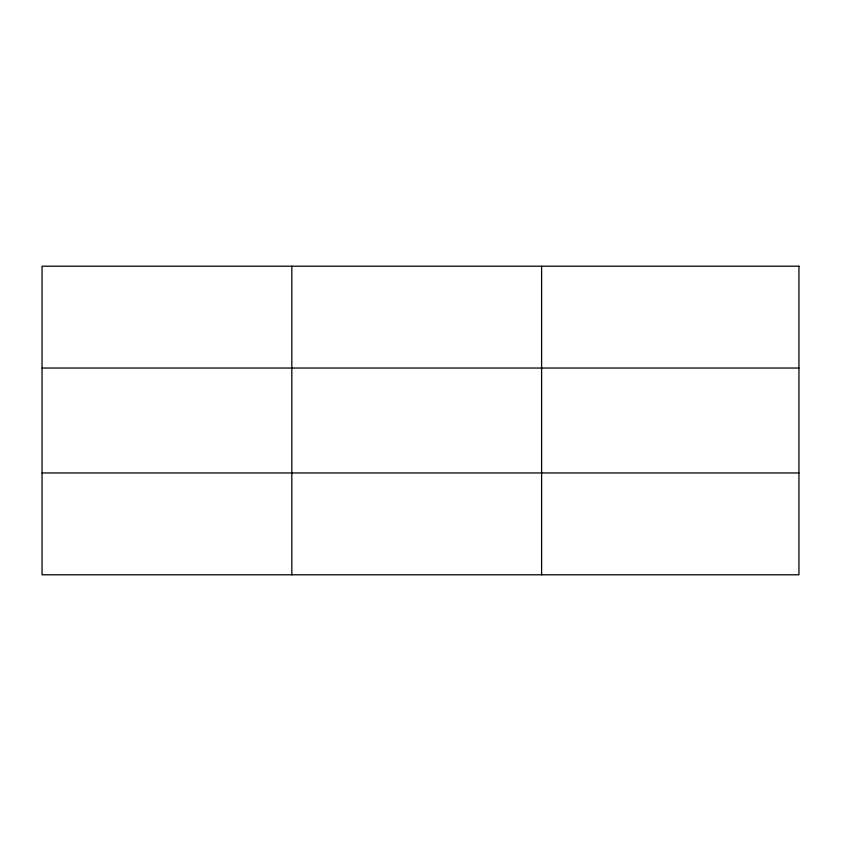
<?xml version="1.0" encoding="UTF-8"?>
<svg xmlns="http://www.w3.org/2000/svg" width="841" height="841" viewBox="0 0 841 841"><rect width="100%" height="100%" fill="white"/><g stroke="black" fill="none" stroke-linecap="round" stroke-linejoin="round"><path stroke-width="1.26" d="M291.827 266.208L291.827 574.792M541.604 266.208L541.604 574.792M42.05 368.043L798.95 368.043M42.05 472.957L798.95 472.957M798.95 266.208L798.95 574.792L42.05 574.792L42.05 266.208L798.95 266.208"/></g></svg>
